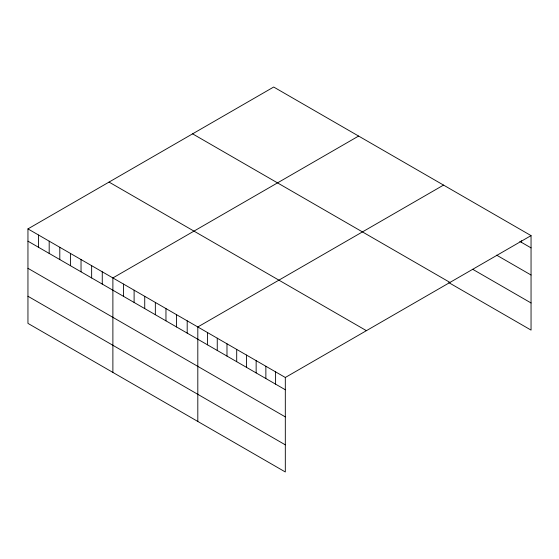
<?xml version="1.0" encoding="UTF-8"?>
<svg xmlns="http://www.w3.org/2000/svg" width="559" height="559" viewBox="0 0 559 559"><rect width="100%" height="100%" fill="white"/><g stroke="black" fill="none" stroke-linecap="round" stroke-linejoin="round"><path stroke-width="0.84" d="M27.95 228.897L285.314 377.486L285.314 471.971L27.95 323.382L27.95 228.897L273.686 87.029L531.05 235.618L531.05 330.103L448.779 282.602M358.612 136.061L112.883 277.935L112.883 372.42M443.546 185.092L197.809 326.966L197.809 421.451M285.314 377.486L531.05 235.618M519.828 241.411L531.05 247.889M496.644 255.156L531.05 275.021M472.711 269.291L531.05 302.971M192.589 133.846L449.96 282.435M109.04 182.08L366.411 330.669M27.95 241.174L285.314 389.763M27.95 268.306L285.314 416.895M27.95 296.256L285.314 444.845M521.33 240.643L521.33 242.278M275.594 371.875L275.594 384.152M265.867 366.264L265.867 378.534M256.148 360.646L256.148 372.923M246.428 355.035L246.428 367.312M236.702 349.424L236.702 361.694M226.982 343.806L226.982 356.083M217.255 338.195L217.255 350.472M207.536 332.584L207.536 344.854M187.195 320.838L187.195 333.115M176.581 314.71L176.581 326.987M165.96 308.582L165.96 320.852M155.346 302.454L155.346 314.724M144.732 296.319L144.732 308.596M134.111 290.191L134.111 302.468M123.497 284.063L123.497 296.34M102.262 271.807L102.262 284.077M91.648 265.672L91.648 277.949M81.034 259.544L81.034 271.821M70.413 253.416L70.413 265.693M59.799 247.288L59.799 259.565M49.185 241.16L49.185 253.43M38.564 235.032L38.564 247.302"/></g></svg>
